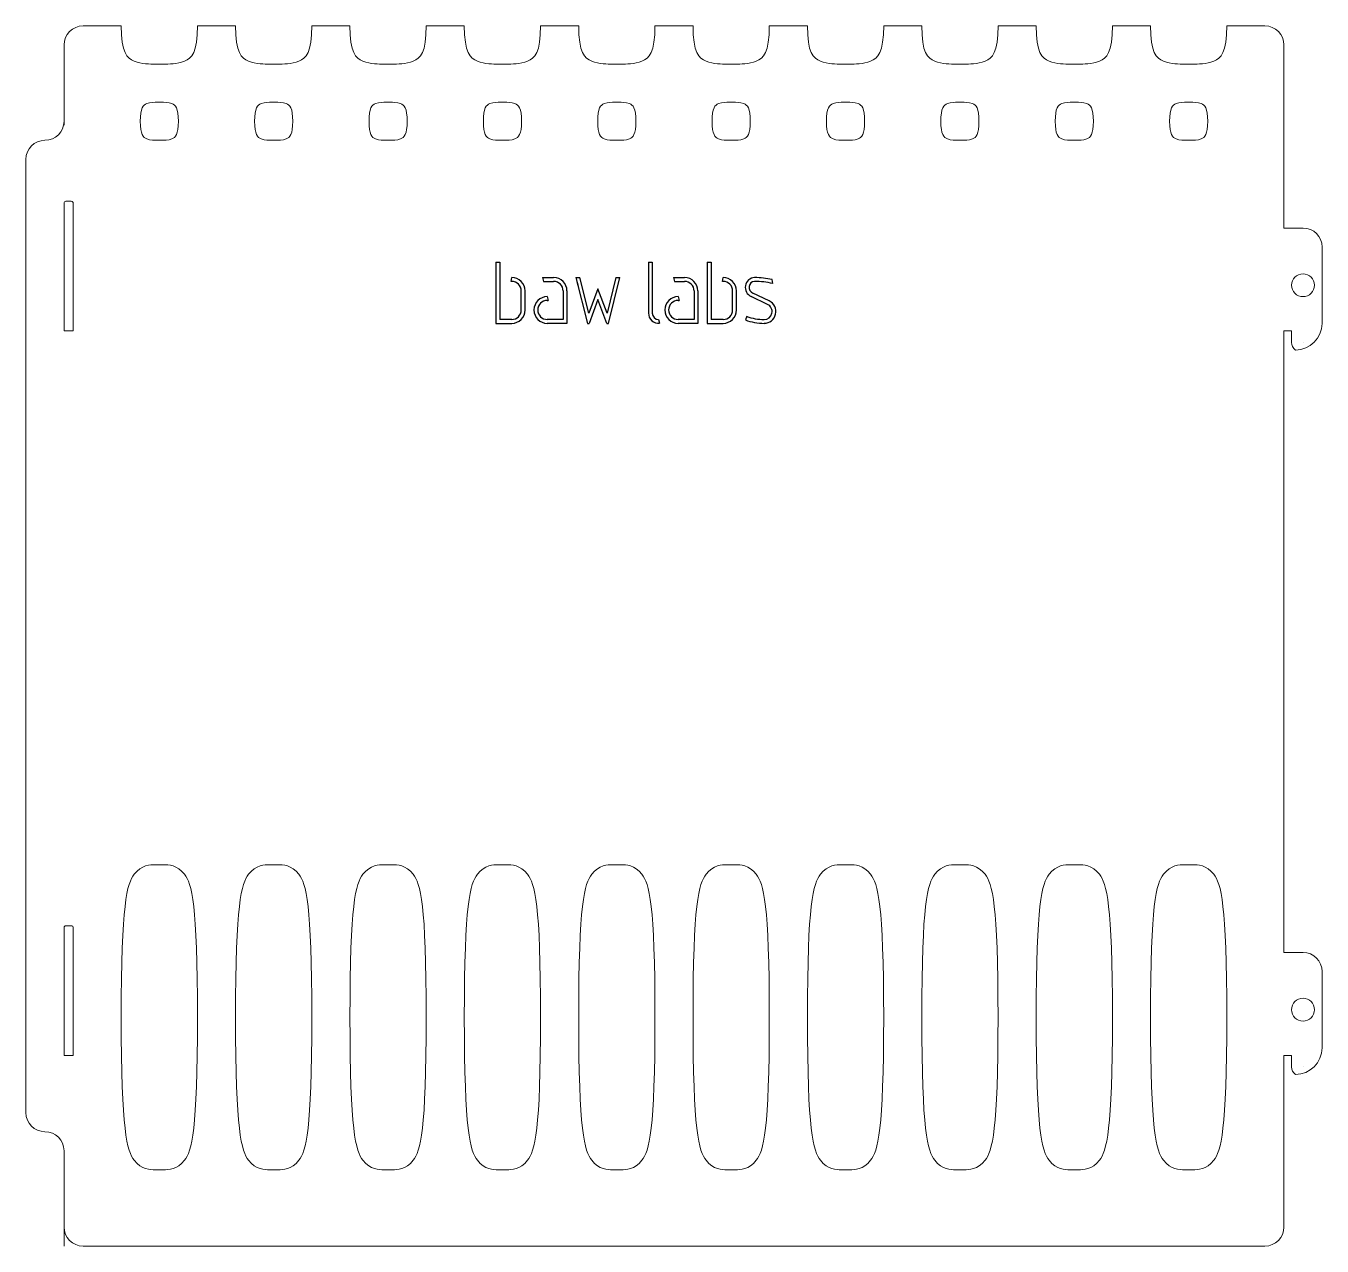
# Model space of a CAD drawing. Header units: millimetres. Extents: x -10 to 330, y 0 to 320.
import ezdxf

# ---------------------------------------------------------------- set-up
doc = ezdxf.new("R2010")
doc.units = ezdxf.units.MM
doc.layers.get('0').update_dxf_attribs({"lineweight": 0, "true_color": 0xffffff})

# ---------------------------------------------------------------- blocks, each defined once
blk = doc.blocks.new('top-notch-40mmx10mm')
for p, q in [((10, 10), (0, 10)), ((40, 10), (30, 10))]:
    blk.add_line(p, q)
for points in [[(10, 10), (10, 3), (13, 0), (20, 0), (20, 0), (20, 0)], [(30, 10), (30, 3), (27, 0), (20, 0), (20, 0), (20, 0)]]:
    blk.add_open_spline(points, degree=3)
blk = doc.blocks.new('2016.v1.1-firebox-tab')
for p, q in [((0, 0), (5, 0)), ((10, -5), (10, -25)), ((0, -27), (2, -27)), ((2, -27), (2, -30)), ((5, -30), (5, -30))]:
    blk.add_line(p, q)
blk.add_circle((5, -15), 3)
for centre, radius, start, end in [((5, -5), 5, 0, 90), ((3, -25), 7, 270, 0), ((4.43, -30.03), 2.43, 179.2152, 233.9149)]:
    blk.add_arc(centre, radius, start, end)
blk = doc.blocks.new('2016.v1.1-firebox-slot')
for p, q in [((0.5, 34), (1.9, 34)), ((0, 0), (0, 33.5)), ((2.4, 33.5), (2.4, 0)), ((2.4, 0), (0, 0))]:
    blk.add_line(p, q)
for centre, start, end in [((0.5, 33.5), 90, 180), ((1.9, 33.5), 0, 90)]:
    blk.add_arc(centre, 0.5, start, end)
blk = doc.blocks.new('baw_labs_logo')
at = {"lineweight": -3}
for p, q in [((3.27, 18), (3.27, 3)), ((3.27, 18), (4.27, 18)), ((4.27, 18), (4.27, 3)), ((4.27, 18), (4.27, 18)), ((4.27, 18), (4.27, 18)), ((43.3, 18), (43.3, 4.67)), ((43.3, 18), (44.3, 18)), ((44.3, 18), (44.3, 4.67)), ((58.72, 18), (58.72, 3)), ((58.72, 18), (59.72, 18)), ((59.72, 18), (59.72, 3)), ((59.72, 18), (59.72, 18)), ((59.72, 18), (59.72, 18)), ((7.27, 13), (7.43, 14)), ((15.52, 14), (18.43, 14)), ((15.52, 14), (15.77, 13)), ((24.27, 14), (27.27, 2)), ((24.27, 14), (25.3, 14)), ((27.63, 4.65), (25.3, 14)), ((34.77, 14), (32.44, 4.71)), ((32.8, 2), (35.8, 14)), ((34.77, 14), (35.8, 14)), ((49.85, 14), (52.77, 14)), ((49.85, 14), (50.1, 13)), ((62.72, 13), (62.88, 14)), ((7.43, 13), (7.27, 13)), ((9.93, 5.5), (9.93, 10.5)), ((10.93, 5.5), (10.93, 10.5)), ((15.77, 13), (18.43, 13)), ((20.93, 10.5), (20.93, 3)), ((21.93, 10.5), (21.93, 2)), ((24.52, 13), (24.76, 12.03)), ((24.58, 12.74), (24.82, 11.77)), ((30.05, 11.09), (27.63, 4.65)), ((32.44, 4.71), (30.05, 11.09)), ((50.1, 13), (52.77, 13)), ((55.27, 10.5), (55.27, 3)), ((56.27, 10.5), (56.27, 2)), ((62.88, 13), (62.72, 13)), ((65.38, 5.5), (65.38, 10.5)), ((66.38, 5.5), (66.38, 10.5)), ((75.89, 12.42), (75.72, 13.49)), ((16.77, 9), (17.02, 8)), ((16.77, 8), (17.02, 8)), ((30.05, 8.24), (27.71, 2)), ((32.39, 2), (30.05, 8.24)), ((51.1, 9), (51.35, 8)), ((51.1, 8), (51.35, 8)), ((74.56, 6.96), (70.25, 9.04)), ((74.99, 7.86), (70.68, 9.94)), ((69.07, 3.84), (68.72, 2.9)), ((3.27, 3), (3.27, 2)), ((3.27, 2), (7.43, 2)), ((7.43, 3), (4.27, 3)), ((20.93, 3), (16.77, 3)), ((21.93, 2), (16.77, 2)), ((27.27, 2), (27.71, 2)), ((32.39, 2), (32.8, 2)), ((45.97, 3), (46.21, 2.01)), ((55.27, 3), (51.1, 3)), ((56.27, 2), (51.1, 2)), ((58.72, 3), (58.72, 2)), ((58.72, 2), (62.88, 2)), ((62.88, 3), (59.72, 3))]:
    blk.add_line(p, q, dxfattribs=at)
for centre, radius, start, end in [((7.43, 10.5), 3.5, 360, 90), ((18.43, 10.5), 3.5, 360, 90), ((52.77, 10.5), 3.5, 360, 90), ((62.88, 10.5), 3.5, 360, 90), ((71.26, 11.42), 2.58, 92.3034, 246.9426), ((71.1, -7), 21, 77.3007, 89.8559), ((7.43, 10.5), 2.5, 360, 90), ((18.43, 10.5), 2.5, 360, 90), ((52.77, 10.5), 2.5, 360, 90), ((62.88, 10.5), 2.5, 360, 90), ((71.26, 11.42), 1.58, 93.8894, 248.5286), ((71.1, -7), 20, 76.1406, 89.8559), ((16.77, 5.5), 3.5, 90, 270), ((16.77, 5.5), 2.5, 90, 270), ((51.1, 5.5), 3.5, 90, 270), ((51.1, 5.5), 2.5, 90, 270), ((73.65, 5.09), 3.08, 269.9995, 64.2329), ((73.65, 5.09), 2.08, 269.9995, 64.2329), ((7.43, 5.5), 2.5, 270, 0), ((7.43, 5.5), 3.5, 270, 0), ((45.97, 4.67), 2.67, 180, 275.3175), ((45.97, 4.67), 1.67, 180, 270), ((62.88, 5.5), 2.5, 270, 0), ((62.88, 5.5), 3.5, 270, 0), ((73.65, 16), 13, 249.3755, 270.0148), ((73.65, 16), 14, 249.3755, 270.0148)]:
    blk.add_arc(centre, radius, start, end, dxfattribs=at)
blk = doc.blocks.new('2016.v1.0-firebox-oval-airhole')
for points in [[(0, 40), (0, 70), (3, 80), (10, 80), (10, 80), (10, 80)], [(20, 40), (20, 70), (17, 80), (10, 80), (10, 80), (10, 80)], [(0, 40), (0, 10), (3, 0), (10, 0), (10, 0), (10, 0)], [(20, 40), (20, 10), (17, 0), (10, 0), (10, 0), (10, 0)]]:
    blk.add_open_spline(points, degree=3)
blk = doc.blocks.new('2016.v1.0-firebox-airhole-small-10mmx10mm')
for points in [[(0, 5), (0, 8.5), (1.5, 10), (5, 10), (5, 10), (5, 10)], [(10, 5), (10, 8.5), (8.5, 10), (5, 10), (5, 10), (5, 10)], [(0, 5), (0, 1.5), (1.5, 0), (5, 0), (5, 0), (5, 0)], [(10, 5), (10, 1.5), (8.5, 0), (5, 0), (5, 0), (5, 0)]]:
    blk.add_open_spline(points, degree=3)
blk = doc.blocks.new('2016.v1.0-firebox-airhole-small-10mmx10mm-0')
for points in [[(0, 5), (0, 8.5), (1.5, 10), (5, 10), (5, 10), (5, 10)], [(10, 5), (10, 8.5), (8.5, 10), (5, 10), (5, 10), (5, 10)], [(0, 5), (0, 1.5), (1.5, 0), (5, 0), (5, 0), (5, 0)], [(10, 5), (10, 1.5), (8.5, 0), (5, 0), (5, 0), (5, 0)]]:
    blk.add_open_spline(points, degree=3)
blk = doc.blocks.new('2016.v1.0-firebox-airhole-small-10mmx10mm-1')
for points in [[(0, 5), (0, 8.5), (1.5, 10), (5, 10), (5, 10), (5, 10)], [(10, 5), (10, 8.5), (8.5, 10), (5, 10), (5, 10), (5, 10)], [(0, 5), (0, 1.5), (1.5, 0), (5, 0), (5, 0), (5, 0)], [(10, 5), (10, 1.5), (8.5, 0), (5, 0), (5, 0), (5, 0)]]:
    blk.add_open_spline(points, degree=3)
blk = doc.blocks.new('2016.v1.0-firebox-airhole-small-10mmx10mm-2')
for points in [[(0, 5), (0, 8.5), (1.5, 10), (5, 10), (5, 10), (5, 10)], [(10, 5), (10, 8.5), (8.5, 10), (5, 10), (5, 10), (5, 10)], [(0, 5), (0, 1.5), (1.5, 0), (5, 0), (5, 0), (5, 0)], [(10, 5), (10, 1.5), (8.5, 0), (5, 0), (5, 0), (5, 0)]]:
    blk.add_open_spline(points, degree=3)
blk = doc.blocks.new('2016.v1.0-firebox-airhole-small-10mmx10mm-3')
for points in [[(0, 5), (0, 8.5), (1.5, 10), (5, 10), (5, 10), (5, 10)], [(10, 5), (10, 8.5), (8.5, 10), (5, 10), (5, 10), (5, 10)], [(0, 5), (0, 1.5), (1.5, 0), (5, 0), (5, 0), (5, 0)], [(10, 5), (10, 1.5), (8.5, 0), (5, 0), (5, 0), (5, 0)]]:
    blk.add_open_spline(points, degree=3)
blk = doc.blocks.new('2016.v1.0-firebox-airhole-small-10mmx10mm-4')
for points in [[(0, 5), (0, 8.5), (1.5, 10), (5, 10), (5, 10), (5, 10)], [(10, 5), (10, 8.5), (8.5, 10), (5, 10), (5, 10), (5, 10)], [(0, 5), (0, 1.5), (1.5, 0), (5, 0), (5, 0), (5, 0)], [(10, 5), (10, 1.5), (8.5, 0), (5, 0), (5, 0), (5, 0)]]:
    blk.add_open_spline(points, degree=3)
blk = doc.blocks.new('2016.v1.0-firebox-airhole-small-10mmx10mm-5')
for points in [[(0, 5), (0, 8.5), (1.5, 10), (5, 10), (5, 10), (5, 10)], [(10, 5), (10, 8.5), (8.5, 10), (5, 10), (5, 10), (5, 10)], [(0, 5), (0, 1.5), (1.5, 0), (5, 0), (5, 0), (5, 0)], [(10, 5), (10, 1.5), (8.5, 0), (5, 0), (5, 0), (5, 0)]]:
    blk.add_open_spline(points, degree=3)
blk = doc.blocks.new('2016.v1.0-firebox-airhole-small-10mmx10mm-6')
for points in [[(0, 5), (0, 8.5), (1.5, 10), (5, 10), (5, 10), (5, 10)], [(10, 5), (10, 8.5), (8.5, 10), (5, 10), (5, 10), (5, 10)], [(0, 5), (0, 1.5), (1.5, 0), (5, 0), (5, 0), (5, 0)], [(10, 5), (10, 1.5), (8.5, 0), (5, 0), (5, 0), (5, 0)]]:
    blk.add_open_spline(points, degree=3)
blk = doc.blocks.new('2016.v1.0-firebox-airhole-small-10mmx10mm-7')
for points in [[(0, 5), (0, 8.5), (1.5, 10), (5, 10), (5, 10), (5, 10)], [(10, 5), (10, 8.5), (8.5, 10), (5, 10), (5, 10), (5, 10)], [(0, 5), (0, 1.5), (1.5, 0), (5, 0), (5, 0), (5, 0)], [(10, 5), (10, 1.5), (8.5, 0), (5, 0), (5, 0), (5, 0)]]:
    blk.add_open_spline(points, degree=3)
blk = doc.blocks.new('2016.v1.0-firebox-airhole-small-10mmx10mm-8')
for points in [[(0, 5), (0, 8.5), (1.5, 10), (5, 10), (5, 10), (5, 10)], [(10, 5), (10, 8.5), (8.5, 10), (5, 10), (5, 10), (5, 10)], [(0, 5), (0, 1.5), (1.5, 0), (5, 0), (5, 0), (5, 0)], [(10, 5), (10, 1.5), (8.5, 0), (5, 0), (5, 0), (5, 0)]]:
    blk.add_open_spline(points, degree=3)

msp = doc.modelspace()

# ---------------------------------------------------------------- linework, layer by layer
for p, q in [((0, 315), (0, 294)), ((320, 295), (320, 315)), ((320, 300), (320, 267)), ((-5, 290), (-5, 290)), ((-10, 285), (-10, 35)), ((320, 240), (320, 77)), ((320, 50), (320, 10)), ((-5, 30), (-5, 30)), ((0, 25), (0, 0)), ((320, 25), (320, 5)), ((5, 0), (315, 0))]:
    msp.add_line(p, q)
for centre, start, end in [((5, 315), 90, 180), ((315, 315), 0, 90), ((-5, 295), 270, 0), ((-5, 285), 90, 180), ((-5, 35), 180, 270), ((-5, 25), 0, 90), ((5, 5), 180, 270), ((315, 5), 270, 0)]:
    msp.add_arc(centre, 5, start, end)

# ---------------------------------------------------------------- block references
for name, p in [('top-notch-40mmx10mm', (5, 310)), ('top-notch-40mmx10mm', (35, 310)), ('top-notch-40mmx10mm', (65, 310)), ('top-notch-40mmx10mm', (95, 310)), ('top-notch-40mmx10mm', (125, 310)), ('top-notch-40mmx10mm', (155, 310)), ('top-notch-40mmx10mm', (185, 310)), ('top-notch-40mmx10mm', (215, 310)), ('top-notch-40mmx10mm', (245, 310)), ('top-notch-40mmx10mm', (275, 310)), ('2016.v1.0-firebox-airhole-small-10mmx10mm', (20, 290)), ('2016.v1.0-firebox-airhole-small-10mmx10mm-0', (50, 290)), ('2016.v1.0-firebox-airhole-small-10mmx10mm-1', (80, 290)), ('2016.v1.0-firebox-airhole-small-10mmx10mm-2', (110, 290)), ('2016.v1.0-firebox-airhole-small-10mmx10mm-3', (140, 290)), ('2016.v1.0-firebox-airhole-small-10mmx10mm-4', (170, 290)), ('2016.v1.0-firebox-airhole-small-10mmx10mm-5', (200, 290)), ('2016.v1.0-firebox-airhole-small-10mmx10mm-6', (230, 290)), ('2016.v1.0-firebox-airhole-small-10mmx10mm-7', (260, 290)), ('2016.v1.0-firebox-airhole-small-10mmx10mm-8', (290, 290)), ('2016.v1.1-firebox-slot', (0, 240)), ('2016.v1.1-firebox-tab', (320, 267)), ('baw_labs_logo', (110, 240)), ('2016.v1.0-firebox-oval-airhole', (15, 20)), ('2016.v1.0-firebox-oval-airhole', (45, 20)), ('2016.v1.0-firebox-oval-airhole', (75, 20)), ('2016.v1.0-firebox-oval-airhole', (105, 20)), ('2016.v1.0-firebox-oval-airhole', (135, 20)), ('2016.v1.0-firebox-oval-airhole', (165, 20)), ('2016.v1.0-firebox-oval-airhole', (195, 20)), ('2016.v1.0-firebox-oval-airhole', (225, 20)), ('2016.v1.0-firebox-oval-airhole', (255, 20)), ('2016.v1.0-firebox-oval-airhole', (285, 20)), ('2016.v1.1-firebox-slot', (0, 50)), ('2016.v1.1-firebox-tab', (320, 77))]:
    msp.add_blockref(name, p)

doc.saveas('drawing.dxf')
